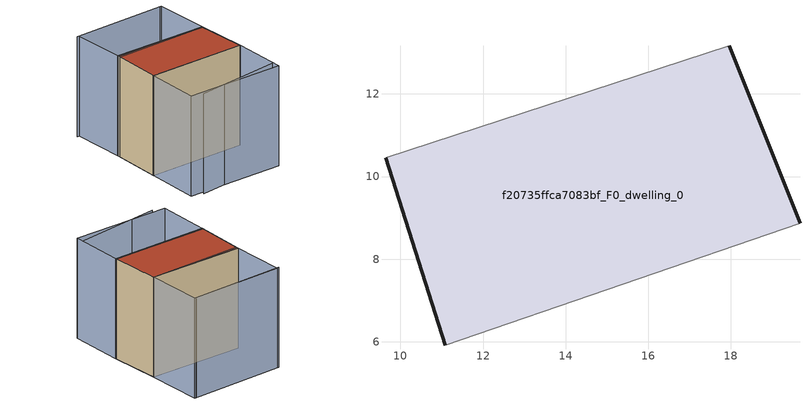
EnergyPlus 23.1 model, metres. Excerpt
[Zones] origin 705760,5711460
f20735ffca7083bf_F0_dwelling_0
 floor ground (EU_floor_Construction): 19.67,8.87 17.96,13.17 9.64,10.46 11.08,5.92 z0
 wall outside (EU_wall_Construction): 17.96,13.17 19.67,8.87 / 11.08,5.92 9.64,10.46 z0:9
 wall adiabatic (EU_wall_Construction): 19.67,8.87 11.08,5.92 / 9.64,10.46 17.96,13.17 z0:9
 roof outside (EU_roof_Construction): 17.96,13.17 19.67,8.87 11.08,5.92 9.64,10.46 z9
shading: 13.74,1.32 20.95,4.78 / 16.04,17.97 7.82,14.95 / 12.65,1.26 11.06,5.97 / 11.06,5.97 19.67,8.87 / 19.67,8.87 21.26,4.15 / 21.26,4.15 12.65,1.26 / 7.96,15.04 16.2,18.02 / 16.2,18.02 17.96,13.17 / 17.96,13.17 9.72,10.19 / 9.72,10.19 7.96,15.04 z0:9
[Building]
EU S2 Campaign: North Axis=0; Terrain=City; Solar Distribution=FullExterior
[Site:Location]
London: Latitude=51.5; Longitude=-0.5; Time Zone=0; Elevation=25
[SizingPeriod:WeatherFileDays]
AnnualSizingPeriod: Begin Month=1; Begin Day of Month=1; End Month=12; End Day of Month=31; Day of Week for Start Day=Monday; Use Weather File Daylight Saving Period=No; Use Weather File Rain and Snow Indicators=No
[MATERIAL]
EU_InternalMass_Material: Roughness=MediumRough; Thickness=0.1; Conductivity=1; Density=1800; Specific Heat=900; Thermal Absorptance=0.9; Solar Absorptance=0.7; Visible Absorptance=0.7
[MATERIAL:NOMASS] Roughness=MediumRough; Thermal Absorptance=0.9; Solar Absorptance=0.7; Visible Absorptance=0.7
Name | Thermal Resistance
EU_wall_NoMass | 0.724719
EU_roof_NoMass | 2.98947
EU_floor_NoMass | 2.39157
[CONSTRUCTION]
EU_wall_Construction: EU_wall_NoMass
EU_roof_Construction: EU_roof_NoMass
EU_floor_Construction: EU_floor_NoMass
EU_InternalMass_Construction: EU_InternalMass_Material
[ZONE]
f20735ffca7083bf_F0_dwelling_0: Type=1; Multiplier=1; Ceiling Height=autocalculate; Volume=376.545; Floor Area=autocalculate; Part of Total Floor Area=Yes
[INTERNALMASS]
f20735ffca7083bf_F0_dwelling_0_EU_InternalMass: Construction=EU_InternalMass_Construction; Zone or ZoneList=f20735ffca7083bf_F0_dwelling_0; Surface Area=41.8385
[OTHEREQUIPMENT]
EU_Step8_InternalGain_f20735ffca7083bf_F0_dwelling_0_f000: Fuel Type=Electricity; Zone or ZoneList or Space or SpaceList=f20735ffca7083bf_F0_dwelling_0; Schedule=EU_Step8_GainSchedule_f20735ffca7083bf_F0_dwelling_0_f000; Design Level Calculation Method=Watts/Area; Power per Zone Floor Area=1; Fraction Latent=0; Fraction Radiant=0; Fraction Lost=0; Carbon Dioxide Generation Rate=0; EndUse Subcategory=EU_Step8_InternalGains
[ZONEVENTILATION:DESIGNFLOWRATE]
EU_ConstantAir_f20735ffca7083bf_F0_dwelling_0: Zone or ZoneList or Space or SpaceList=f20735ffca7083bf_F0_dwelling_0; Schedule=EU_AlwaysOn; Design Flow Rate Calculation Method=AirChanges/Hour; Air Changes per Hour=0.418135; Ventilation Type=Natural; Fan Pressure Rise=0; Fan Total Efficiency=1; Constant Term Coefficient=1; Temperature Term Coefficient=0; Velocity Term Coefficient=0; Velocity Squared Term Coefficient=0; Minimum Indoor Temperature=-100; Maximum Indoor Temperature=100; Delta Temperature=-100; Minimum Outdoor Temperature=-100; Maximum Outdoor Temperature=100; Maximum Wind Speed=40
[HVACTEMPLATE:THERMOSTAT]
EU_HeatOnly_f20735ffca7083bf_F0_dwelling_0: Constant Heating Setpoint=20; Constant Cooling Setpoint=50
[HVACTEMPLATE:ZONE:IDEALLOADSAIRSYSTEM]
f20735ffca7083bf_F0_dwelling_0: Template Thermostat=EU_HeatOnly_f20735ffca7083bf_F0_dwelling_0; System Availability Schedule=EU_AlwaysOn; Maximum Heating Supply Air Temperature=50; Minimum Cooling Supply Air Temperature=13; Maximum Heating Supply Air Humidity Ratio=0.0156; Minimum Cooling Supply Air Humidity Ratio=0.0077; Heating Limit=NoLimit; Cooling Limit=NoLimit; Heating Availability Schedule=EU_AlwaysOn; Cooling Availability Schedule=EU_CoolingOff; Dehumidification Control Type=ConstantSensibleHeatRatio; Cooling Sensible Heat Ratio=0.7; Dehumidification Setpoint=60; Humidification Control Type=None; Humidification Setpoint=30; Outdoor Air Method=None; Outdoor Air Flow Rate per Person=0.00944; Outdoor Air Flow Rate per Zone Floor Area=0; Outdoor Air Flow Rate per Zone=0; Demand Controlled Ventilation Type=None; Outdoor Air Economizer Type=NoEconomizer; Heat Recovery Type=None; Sensible Heat Recovery Effectiveness=0.7; Latent Heat Recovery Effectiveness=0.65
[SIZING:ZONE]
f20735ffca7083bf_F0_dwelling_0: Zone Cooling Design Supply Air Temperature Input Method=SupplyAirTemperature; Zone Cooling Design Supply Air Temperature=13; Zone Heating Design Supply Air Temperature Input Method=SupplyAirTemperature; Zone Heating Design Supply Air Temperature=50; Zone Cooling Design Supply Air Humidity Ratio=0.008; Zone Heating Design Supply Air Humidity Ratio=0.008; Cooling Design Air Flow Method=DesignDay; Cooling Design Air Flow Rate=0; Cooling Minimum Air Flow per Zone Floor Area=0.000762; Cooling Minimum Air Flow=0; Cooling Minimum Air Flow Fraction=0.2; Heating Design Air Flow Method=DesignDay; Heating Design Air Flow Rate=0; Heating Maximum Air Flow per Zone Floor Area=0.002032; Heating Maximum Air Flow=0.141576; Heating Maximum Air Flow Fraction=0.3; Account for Dedicated Outdoor Air System=No; Dedicated Outdoor Air System Control Strategy=NeutralSupplyAir; Dedicated Outdoor Air Low Setpoint Temperature for Design=autosize; Dedicated Outdoor Air High Setpoint Temperature for Design=autosize; Zone Load Sizing Method=Sensible Load Only No Latent Load; Zone Latent Cooling Design Supply Air Humidity Ratio Input Method=HumidityRatioDifference; Zone Cooling Design Supply Air Humidity Ratio Difference=0.005; Zone Latent Heating Design Supply Air Humidity Ratio Input Method=HumidityRatioDifference; Zone Humidification Design Supply Air Humidity Ratio Difference=0.005
[SCHEDULE:CONSTANT]
Name | Hourly Value
EU_AlwaysOn | 1
EU_CoolingOff | 0
[SCHEDULE:FILE]
EU_Step8_GainSchedule_f20735ffca7083bf_F0_dwelling_0_f000: File=../../schedules/f20735ffca7083bf/f20735ffca7083bf_F0_dwelling_0_f000_gain.csv; Column Number=1; Rows to Skip at Top=0; Number of Hours of Data=8760; Column Separator=Comma; Interpolate to Timestep=No; Minutes per Item=60; Adjust Schedule for Daylight Savings=Yes
